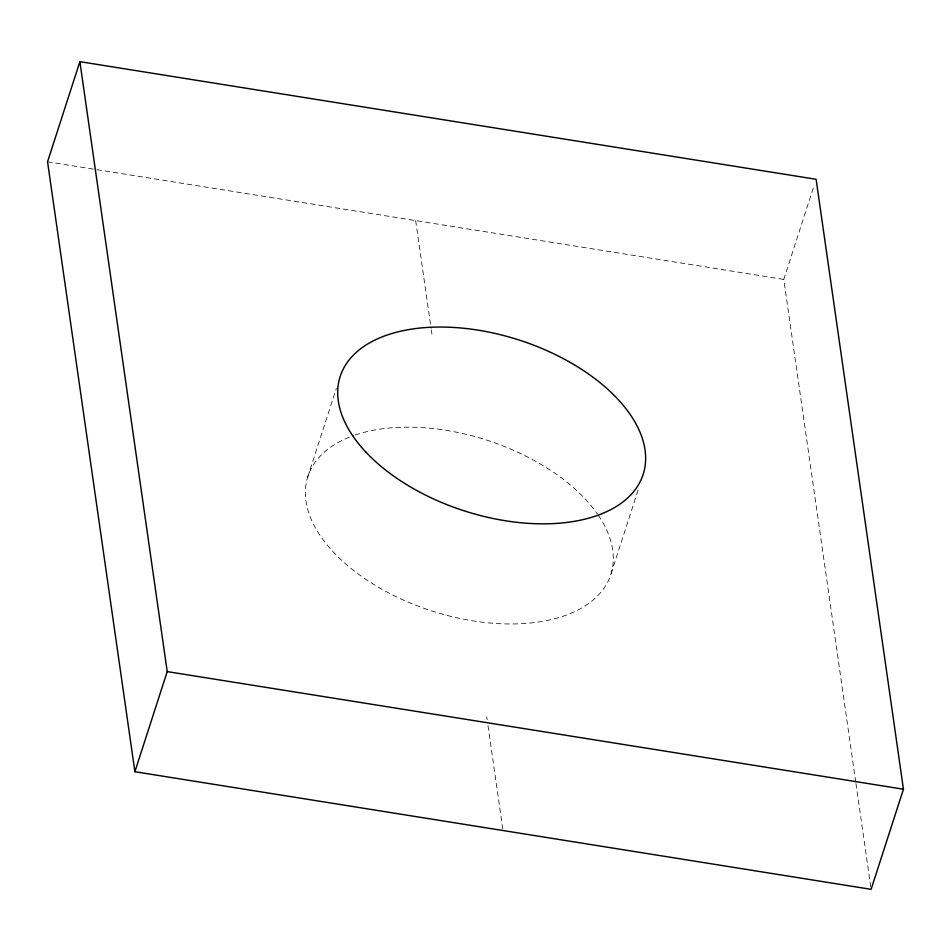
<?xml version="1.0" encoding="UTF-8"?>
<svg xmlns="http://www.w3.org/2000/svg" width="951" height="951" viewBox="0 0 951 951"><rect width="100%" height="100%" fill="white"/><g stroke="black" fill="none" stroke-linecap="round" stroke-linejoin="round"><path stroke-width="0.71" stroke-dasharray="4.75 3.57" d="M307.649 477.224L336.345 388.388M611.018 573.893L638.799 487.875M855.745 782.043L783.779 279.404L814.294 184.922M47.55 161.789L783.779 279.404M855.959 783.517L870.902 887.865M415.658 220.596L431.1 328.404M431.302 329.854L431.932 334.229M486.734 716.899L487.15 719.812M487.982 725.637L502.794 829.07M598.286 515.228A159.197 89.715 17.9 0 1 539.657 621.835A159.197 89.715 17.9 0 1 336.927 555.729A159.197 89.715 17.9 0 1 353.784 435.499M355.127 435.035A159.197 89.715 17.9 0 1 597.478 514.063"/><path stroke-width="1.43" d="M79.884 61.66L47.55 161.789L134.887 771.713L871.116 889.34L903.45 789.211L816.113 179.287L79.884 61.66L167.221 671.596L134.887 771.713M167.221 671.596L903.45 789.211M365.66 451.868A159.197 89.715 17.9 0 0 631.321 494.306A159.197 89.715 17.9 0 0 478.02 330.14A159.197 89.715 17.9 0 0 365.66 451.868"/></g></svg>
